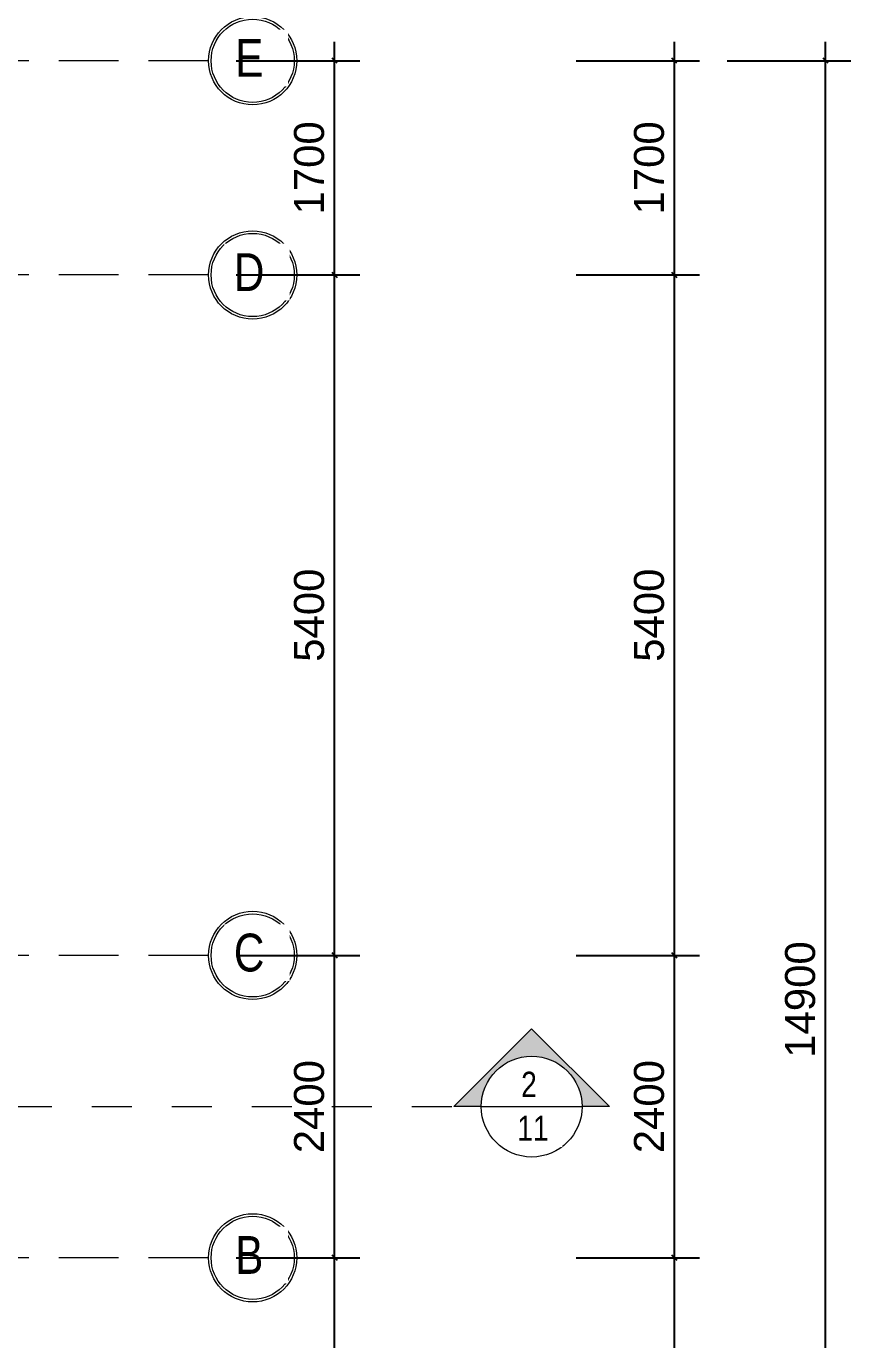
# Model space of a CAD drawing. Header units: millimetres. Extents: x -20510 to 108935, y -243239 to 20306.
# Drawn here: x 38052 to 44600, y -170250 to -159826 of the extents above; entities that cross this region are included whole.
import ezdxf

# ---------------------------------------------------------------- set-up
doc = ezdxf.new("R2010")
doc.units = ezdxf.units.MM
for name, pattern in [('Abgebrochen', [714.375, 476.25, -238.125]), ('Aligning Line', [635, 317.5, -317.5]), ('Hidden', [714.375, 476.25, -238.125])]:
    doc.linetypes.add(name, pattern=pattern)
for name, color, linetype, lineweight in [('A-ANNO-DIMS', 1, 'Continuous', 9), ('G-ANNO-SYMB', 6, 'Abgebrochen', 9), ('S-GRID', 1, 'Continuous', 9), ('S-GRID-IDEN', 1, 'Continuous', 9)]:
    doc.layers.add(name, color=color, linetype=linetype, lineweight=lineweight)
doc.styles.add('Arial', font='arial.ttf', dxfattribs={"width": 0.8, "height": 250})
doc.styles.add('Arial_1', font='arial.ttf', dxfattribs={"width": 0.8, "height": 200})
doc.styles.add('Arial_5', font='arial.ttf', dxfattribs={"height": 238.125})
doc.dimstyles.new('SecretInternalLinAngDimStyle5p4736185', dxfattribs={"dimscale": 304.8, "dimtxt": 242.94927, "dimasz": 0.130208, "dimexe": 0.656168, "dimexo": 0.0625, "dimgap": 0.260417, "dimtad": 1, "dimdec": 0, "dimrnd": 100, "dimzin": 0, "dimdsep": 46, "dimtxsty": 'Arial_5', "dimblk1": 'OBLIQUE', "dimblk2": 'OBLIQUE', "dimsah": 1, "dimcen": 0.09, "dimdle": 0.492126, "dimazin": 0, "dimtfac": 1, "dimtdec": 4, "dimtix": 1, "dimtmove": 0, "dimatfit": 3, "dimfxl": 2.624672, "dimfxlon": 1, "dimtvp": 1, "dimtolj": 1, "dimtzin": 0, "dimarcsym": 2})

# ---------------------------------------------------------------- blocks, each defined once
blk = doc.blocks.new('Section - CAT DUNG-122916-06_MẶT BẰNG TẦNG TUM')
at = {"layer": 'G-ANNO-SYMB', "linetype": 'Continuous'}
h = blk.add_hatch(color=256, dxfattribs=at)
edge = h.paths.add_edge_path()
edge.add_line((0.18, 0), (-2, 0))
edge.add_arc((-6, 0), 4, 0, 90)
edge.add_arc((-6, 0), 4, 90, 180)
edge.add_line((-10, 0), (-12.18, 0))
edge.add_line((-12.18, 0), (-6, 6.18))
edge.add_line((-6, 6.18), (0.18, 0))
for p, q in [((-6, 6.18), (-12.18, 0)), ((0.18, 0), (-6, 6.18)), ((-12.18, 0), (-10, 0)), ((-2, 0), (0.18, 0))]:
    blk.add_line(p, q, dxfattribs=at)
for start, end in [(360, 180), (90, 180), (0, 90), (180, 360)]:
    blk.add_arc((-6, 0), 4, start, end, dxfattribs=at)
blk = doc.blocks.new('Grid - TRUC  D1-102336-06_MẶT BẰNG TẦNG TUM')
at = {"layer": 'S-GRID-IDEN'}
for radius in [3.5, 3.3]:
    blk.add_circle((0, 0), radius, dxfattribs=at)
blk = doc.blocks.new('_Oblique')
at = {"color": 0, "linetype": 'ByBlock', "lineweight": -2}
blk.add_line((-0.5, -0.5), (0.5, 0.5), dxfattribs=at)
blk = doc.blocks.new('DIMBLOCK56-06_MẶT BẰNG TẦNG TUM')
at = {"layer": 'A-ANNO-DIMS', "color": 0, "lineweight": -2, "transparency": 16777216}
for p, q in [((44400, -175150), (44400, -159950)), ((43619, -160100), (44600, -160100)), ((43619, -175000), (44600, -175000))]:
    blk.add_line(p, q, dxfattribs=at)
at = {"layer": 'Defpoints', "color": 0, "transparency": 16777216}
for p in [(43600, -160100), (44400, -160100), (43600, -175000)]:
    blk.add_point(p, dxfattribs=at)
at = {"layer": 'A-ANNO-DIMS', "color": 0, "lineweight": -2, "transparency": 16777216, "xscale": 39.6875, "yscale": 39.6875, "zscale": 39.6875}
for p, rotation in [((44400, -160100), 90), ((44400, -175000), 270)]:
    blk.add_blockref('_Oblique', p, dxfattribs=dict(at, rotation=rotation))
at = {"layer": 'A-ANNO-DIMS', "color": 0, "transparency": 16777216, "insert": (44199, -167550), "char_height": 238.1, "width": 1098.88, "attachment_point": 5, "rotation": 90, "style": 'Arial_5'}
blk.add_mtext('\\A1;14900', dxfattribs=at)
blk = doc.blocks.new('DIMBLOCK57-06_MẶT BẰNG TẦNG TUM')
at = {"layer": 'A-ANNO-DIMS', "color": 0, "lineweight": -2, "transparency": 16777216}
for p, q in [((43200, -175150), (43200, -169450)), ((42419, -169600), (43400, -169600)), ((42419, -175000), (43400, -175000))]:
    blk.add_line(p, q, dxfattribs=at)
at = {"layer": 'Defpoints', "color": 0, "transparency": 16777216}
for p in [(42400, -169600), (43200, -169600), (42400, -175000)]:
    blk.add_point(p, dxfattribs=at)
at = {"layer": 'A-ANNO-DIMS', "color": 0, "lineweight": -2, "transparency": 16777216, "xscale": 39.6875, "yscale": 39.6875, "zscale": 39.6875}
for p, rotation in [((43200, -169600), 90), ((43200, -175000), 270)]:
    blk.add_blockref('_Oblique', p, dxfattribs=dict(at, rotation=rotation))
at = {"layer": 'A-ANNO-DIMS', "color": 0, "transparency": 16777216, "insert": (42999, -172300), "char_height": 238.1, "width": 879.1, "attachment_point": 5, "rotation": 90, "style": 'Arial_5'}
blk.add_mtext('\\A1;5400', dxfattribs=at)
blk = doc.blocks.new('DIMBLOCK58-06_MẶT BẰNG TẦNG TUM')
at = {"layer": 'A-ANNO-DIMS', "color": 0, "lineweight": -2, "transparency": 16777216}
for p, q in [((43200, -169750), (43200, -167050)), ((42419, -167200), (43400, -167200)), ((42419, -169600), (43400, -169600))]:
    blk.add_line(p, q, dxfattribs=at)
at = {"layer": 'Defpoints', "color": 0, "transparency": 16777216}
for p in [(42400, -167200), (43200, -167200), (42400, -169600)]:
    blk.add_point(p, dxfattribs=at)
at = {"layer": 'A-ANNO-DIMS', "color": 0, "lineweight": -2, "transparency": 16777216, "xscale": 39.6875, "yscale": 39.6875, "zscale": 39.6875}
for p, rotation in [((43200, -167200), 90), ((43200, -169600), 270)]:
    blk.add_blockref('_Oblique', p, dxfattribs=dict(at, rotation=rotation))
at = {"layer": 'A-ANNO-DIMS', "color": 0, "transparency": 16777216, "insert": (42999, -168400), "char_height": 238.1, "width": 879.1, "attachment_point": 5, "rotation": 90, "style": 'Arial_5'}
blk.add_mtext('\\A1;2400', dxfattribs=at)
blk = doc.blocks.new('DIMBLOCK59-06_MẶT BẰNG TẦNG TUM')
at = {"layer": 'A-ANNO-DIMS', "color": 0, "lineweight": -2, "transparency": 16777216}
for p, q in [((43200, -167350), (43200, -161650)), ((42419, -161800), (43400, -161800)), ((42419, -167200), (43400, -167200))]:
    blk.add_line(p, q, dxfattribs=at)
at = {"layer": 'Defpoints', "color": 0, "transparency": 16777216}
for p in [(42400, -161800), (43200, -161800), (42400, -167200)]:
    blk.add_point(p, dxfattribs=at)
at = {"layer": 'A-ANNO-DIMS', "color": 0, "lineweight": -2, "transparency": 16777216, "xscale": 39.6875, "yscale": 39.6875, "zscale": 39.6875}
for p, rotation in [((43200, -161800), 90), ((43200, -167200), 270)]:
    blk.add_blockref('_Oblique', p, dxfattribs=dict(at, rotation=rotation))
at = {"layer": 'A-ANNO-DIMS', "color": 0, "transparency": 16777216, "insert": (42999, -164500), "char_height": 238.1, "width": 879.1, "attachment_point": 5, "rotation": 90, "style": 'Arial_5'}
blk.add_mtext('\\A1;5400', dxfattribs=at)
blk = doc.blocks.new('DIMBLOCK60-06_MẶT BẰNG TẦNG TUM')
at = {"layer": 'A-ANNO-DIMS', "color": 0, "lineweight": -2, "transparency": 16777216}
for p, q in [((43200, -161950), (43200, -159950)), ((42419, -160100), (43400, -160100)), ((42419, -161800), (43400, -161800))]:
    blk.add_line(p, q, dxfattribs=at)
at = {"layer": 'Defpoints', "color": 0, "transparency": 16777216}
for p in [(42400, -160100), (43200, -160100), (42400, -161800)]:
    blk.add_point(p, dxfattribs=at)
at = {"layer": 'A-ANNO-DIMS', "color": 0, "lineweight": -2, "transparency": 16777216, "xscale": 39.6875, "yscale": 39.6875, "zscale": 39.6875}
for p, rotation in [((43200, -160100), 90), ((43200, -161800), 270)]:
    blk.add_blockref('_Oblique', p, dxfattribs=dict(at, rotation=rotation))
at = {"layer": 'A-ANNO-DIMS', "color": 0, "transparency": 16777216, "insert": (42999, -160950), "char_height": 238.1, "width": 879.1, "attachment_point": 5, "rotation": 90, "style": 'Arial_5'}
blk.add_mtext('\\A1;1700', dxfattribs=at)
blk = doc.blocks.new('DIMBLOCK61-06_MẶT BẰNG TẦNG TUM')
at = {"layer": 'A-ANNO-DIMS', "color": 0, "lineweight": -2, "transparency": 16777216}
for p, q in [((40500, -175150), (40500, -169450)), ((39719, -169600), (40700, -169600)), ((39719, -175000), (40700, -175000))]:
    blk.add_line(p, q, dxfattribs=at)
at = {"layer": 'Defpoints', "color": 0, "transparency": 16777216}
for p in [(39700, -169600), (40500, -169600), (39700, -175000)]:
    blk.add_point(p, dxfattribs=at)
at = {"layer": 'A-ANNO-DIMS', "color": 0, "lineweight": -2, "transparency": 16777216, "xscale": 39.6875, "yscale": 39.6875, "zscale": 39.6875}
for p, rotation in [((40500, -169600), 90), ((40500, -175000), 270)]:
    blk.add_blockref('_Oblique', p, dxfattribs=dict(at, rotation=rotation))
at = {"layer": 'A-ANNO-DIMS', "color": 0, "transparency": 16777216, "insert": (40299, -172300), "char_height": 238.1, "width": 879.1, "attachment_point": 5, "rotation": 90, "style": 'Arial_5'}
blk.add_mtext('\\A1;5400', dxfattribs=at)
blk = doc.blocks.new('DIMBLOCK62-06_MẶT BẰNG TẦNG TUM')
at = {"layer": 'A-ANNO-DIMS', "color": 0, "lineweight": -2, "transparency": 16777216}
for p, q in [((40500, -169750), (40500, -167050)), ((39719, -167200), (40700, -167200)), ((39719, -169600), (40700, -169600))]:
    blk.add_line(p, q, dxfattribs=at)
at = {"layer": 'Defpoints', "color": 0, "transparency": 16777216}
for p in [(39700, -167200), (40500, -167200), (39700, -169600)]:
    blk.add_point(p, dxfattribs=at)
at = {"layer": 'A-ANNO-DIMS', "color": 0, "lineweight": -2, "transparency": 16777216, "xscale": 39.6875, "yscale": 39.6875, "zscale": 39.6875}
for p, rotation in [((40500, -167200), 90), ((40500, -169600), 270)]:
    blk.add_blockref('_Oblique', p, dxfattribs=dict(at, rotation=rotation))
at = {"layer": 'A-ANNO-DIMS', "color": 0, "transparency": 16777216, "insert": (40299, -168400), "char_height": 238.1, "width": 879.1, "attachment_point": 5, "rotation": 90, "style": 'Arial_5'}
blk.add_mtext('\\A1;2400', dxfattribs=at)
blk = doc.blocks.new('DIMBLOCK63-06_MẶT BẰNG TẦNG TUM')
at = {"layer": 'A-ANNO-DIMS', "color": 0, "lineweight": -2, "transparency": 16777216}
for p, q in [((40500, -167350), (40500, -161650)), ((39719, -161800), (40700, -161800)), ((39719, -167200), (40700, -167200))]:
    blk.add_line(p, q, dxfattribs=at)
at = {"layer": 'Defpoints', "color": 0, "transparency": 16777216}
for p in [(39700, -161800), (40500, -161800), (39700, -167200)]:
    blk.add_point(p, dxfattribs=at)
at = {"layer": 'A-ANNO-DIMS', "color": 0, "lineweight": -2, "transparency": 16777216, "xscale": 39.6875, "yscale": 39.6875, "zscale": 39.6875}
for p, rotation in [((40500, -161800), 90), ((40500, -167200), 270)]:
    blk.add_blockref('_Oblique', p, dxfattribs=dict(at, rotation=rotation))
at = {"layer": 'A-ANNO-DIMS', "color": 0, "transparency": 16777216, "insert": (40299, -164500), "char_height": 238.1, "width": 879.1, "attachment_point": 5, "rotation": 90, "style": 'Arial_5'}
blk.add_mtext('\\A1;5400', dxfattribs=at)
blk = doc.blocks.new('DIMBLOCK64-06_MẶT BẰNG TẦNG TUM')
at = {"layer": 'A-ANNO-DIMS', "color": 0, "lineweight": -2, "transparency": 16777216}
for p, q in [((40500, -161950), (40500, -159950)), ((39719, -160100), (40700, -160100)), ((39719, -161800), (40700, -161800))]:
    blk.add_line(p, q, dxfattribs=at)
at = {"layer": 'Defpoints', "color": 0, "transparency": 16777216}
for p in [(39700, -160100), (40500, -160100), (39700, -161800)]:
    blk.add_point(p, dxfattribs=at)
at = {"layer": 'A-ANNO-DIMS', "color": 0, "lineweight": -2, "transparency": 16777216, "xscale": 39.6875, "yscale": 39.6875, "zscale": 39.6875}
for p, rotation in [((40500, -160100), 90), ((40500, -161800), 270)]:
    blk.add_blockref('_Oblique', p, dxfattribs=dict(at, rotation=rotation))
at = {"layer": 'A-ANNO-DIMS', "color": 0, "transparency": 16777216, "insert": (40299, -160950), "char_height": 238.1, "width": 879.1, "attachment_point": 5, "rotation": 90, "style": 'Arial_5'}
blk.add_mtext('\\A1;1700', dxfattribs=at)

msp = doc.modelspace()

# ---------------------------------------------------------------- linework, layer by layer
at = {"layer": 'G-ANNO-SYMB', "linetype": 'Aligning Line'}
msp.add_line((-7146.6, -168400), (41465.8, -168400), dxfattribs=at)
at = {"layer": 'G-ANNO-SYMB', "linetype": 'Continuous'}
msp.add_line((41665.8, -168400), (42465.8, -168400), dxfattribs=at)
at = {"layer": 'S-GRID', "linetype": 'Hidden'}
for p, q in [((39500, -160100), (-3000, -160100)), ((39500, -161800), (-3000, -161800)), ((39500, -167200), (-3000, -167200)), ((39500, -169600), (-3000, -169600))]:
    msp.add_line(p, q, dxfattribs=at)

# ---------------------------------------------------------------- block references
at = {"layer": 'G-ANNO-SYMB', "linetype": 'Continuous', "extrusion": (0, 0, -1), "xscale": 99.99999999999991, "yscale": 99.99999999999991, "zscale": 99.99999999999991}
msp.add_blockref('Section - CAT DUNG-122916-06_MẶT BẰNG TẦNG TUM', (-41465.8, -168400), dxfattribs=at)
at = {"layer": 'S-GRID-IDEN', "xscale": 99.99999999999991, "yscale": 99.99999999999991, "zscale": 99.99999999999991, "rotation": 90}
for p in [(39850, -160100), (39850, -161800), (39850, -167200), (39850, -169600)]:
    msp.add_blockref('Grid - TRUC  D1-102336-06_MẶT BẰNG TẦNG TUM', p, dxfattribs=at)

# ---------------------------------------------------------------- dimensions: what is measured, and where the dimension line sits
at = {"layer": 'A-ANNO-DIMS'}
for base, p1, p2, override, picture, middle in [((43200, -160100), (42400, -161800), (42400, -160100), {"dimpost": '<>', "dimfxl": 1700}, 'DIMBLOCK60-06_MẶT BẰNG TẦNG TUM', (42999, -160950)), ((44400, -160100), (43600, -175000), (43600, -160100), {"dimpost": '<>', "dimfxl": 14900}, 'DIMBLOCK56-06_MẶT BẰNG TẦNG TUM', (44199, -167550)), ((43200, -161800), (42400, -167200), (42400, -161800), {"dimpost": '<>', "dimfxl": 5400}, 'DIMBLOCK59-06_MẶT BẰNG TẦNG TUM', (42999, -164500)), ((43200, -167200), (42400, -169600), (42400, -167200), {"dimpost": '<>', "dimfxl": 2400}, 'DIMBLOCK58-06_MẶT BẰNG TẦNG TUM', (42999, -168400)), ((43200, -169600), (42400, -175000), (42400, -169600), {"dimpost": '<>', "dimfxl": 5400}, 'DIMBLOCK57-06_MẶT BẰNG TẦNG TUM', (42999, -172300))]:
    dim = msp.add_linear_dim(base=base, p1=p1, p2=p2, angle=90, dimstyle='SecretInternalLinAngDimStyle5p4736185', override=override, dxfattribs=at)
    dim.commit()
    dim.dimension.update_dxf_attribs({"geometry": picture, "text_midpoint": middle})

# ---------------------------------------------------------------- next in the draw order: texts
at = {"layer": 'G-ANNO-SYMB', "linetype": 'Continuous', "insert": (41982.4, -168123), "char_height": 200, "width": 153.924, "attachment_point": 1, "style": 'Arial', "bg_fill": 3, "box_fill_scale": 1.25, "bg_fill_color": 9, "bg_fill_true_color": 13158600, "bg_fill_transparency": 0}
msp.add_mtext('2', dxfattribs=at)
at = {"layer": 'S-GRID-IDEN', "char_height": 300, "attachment_point": 1, "style": 'Arial_1', "bg_fill": 3, "box_fill_scale": 1.25, "bg_fill_color": 9, "bg_fill_true_color": 13158600, "bg_fill_transparency": 0}
for s, insert, width in [('E', (39711, -159927.3), 344.726), ('D', (39701, -161627.3), 368.776), ('C', (39701, -167027.3), 368.776), ('B', (39711, -169427.3), 344.726)]:
    msp.add_mtext(s, dxfattribs=dict(at, insert=insert, width=width))

# ---------------------------------------------------------------- next in the draw order: texts
at = {"layer": 'G-ANNO-SYMB', "linetype": 'Continuous', "insert": (41951.3, -168471.5), "char_height": 200, "width": 307.848, "attachment_point": 1, "style": 'Arial', "bg_fill": 3, "box_fill_scale": 1.25, "bg_fill_color": 9, "bg_fill_true_color": 13158600, "bg_fill_transparency": 0}
msp.add_mtext('11', dxfattribs=at)

# ---------------------------------------------------------------- next in the draw order: dimensions: what is measured, and where the dimension line sits
at = {"layer": 'A-ANNO-DIMS'}
for base, p1, p2, override, picture, middle in [((40500, -160100), (39700, -161800), (39700, -160100), {"dimpost": '<>', "dimfxl": 1700}, 'DIMBLOCK64-06_MẶT BẰNG TẦNG TUM', (40299, -160950)), ((40500, -161800), (39700, -167200), (39700, -161800), {"dimpost": '<>', "dimfxl": 5400}, 'DIMBLOCK63-06_MẶT BẰNG TẦNG TUM', (40299, -164500)), ((40500, -167200), (39700, -169600), (39700, -167200), {"dimpost": '<>', "dimfxl": 2400}, 'DIMBLOCK62-06_MẶT BẰNG TẦNG TUM', (40299, -168400)), ((40500, -169600), (39700, -175000), (39700, -169600), {"dimpost": '<>', "dimfxl": 5400}, 'DIMBLOCK61-06_MẶT BẰNG TẦNG TUM', (40299, -172300))]:
    dim = msp.add_linear_dim(base=base, p1=p1, p2=p2, angle=90, dimstyle='SecretInternalLinAngDimStyle5p4736185', override=override, dxfattribs=at)
    dim.commit()
    dim.dimension.update_dxf_attribs({"geometry": picture, "text_midpoint": middle})

doc.saveas('drawing.dxf')
